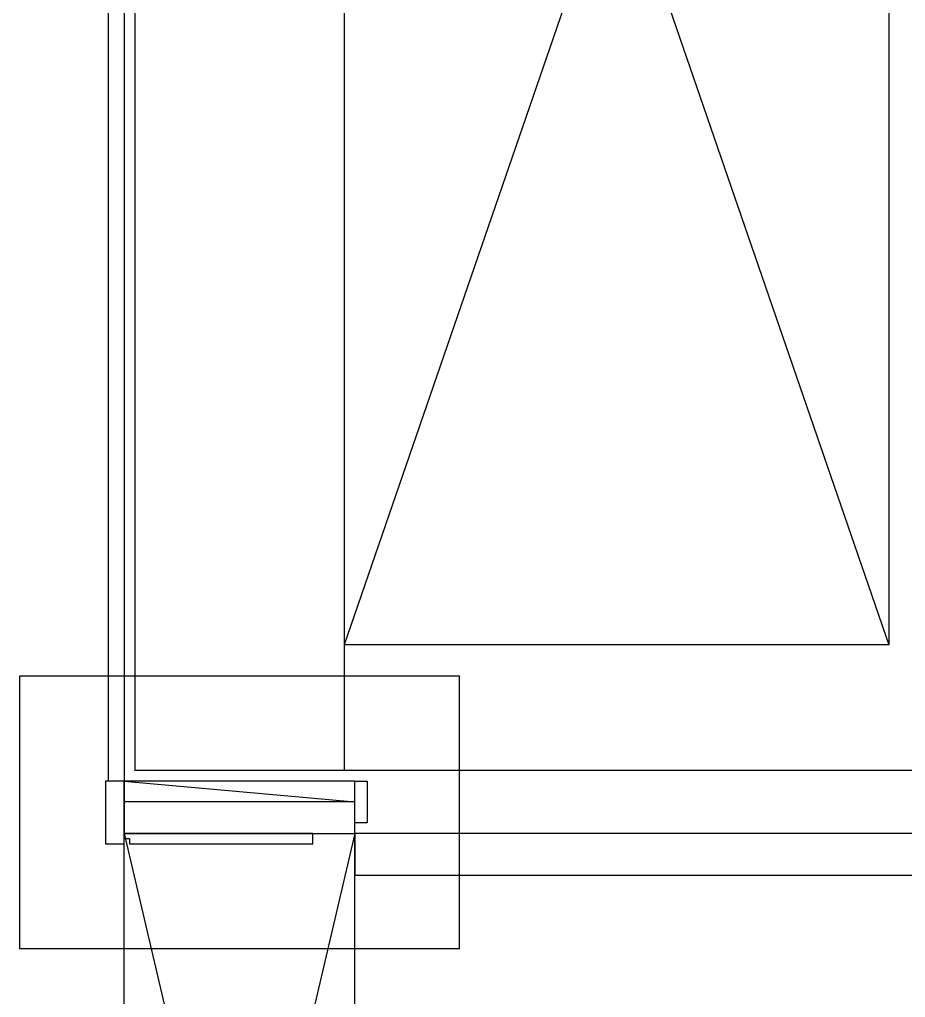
# Model space of a CAD drawing. Header units: millimetres. Extents: x -33000 to 294000, y 0 to 42408.
# Drawn here: x 55716 to 56562, y 13028 to 13962 of the extents above; entities that cross this region are included whole.
import ezdxf

# ---------------------------------------------------------------- set-up
doc = ezdxf.new("R2010")
doc.units = ezdxf.units.MM
doc.header["$LTSCALE"] = 50
doc.linetypes.add('DASHDOTX2', pattern=[2, 1, -0.5, 0, -0.5])
doc.layers.add('arch', color=8, linetype='Continuous')

msp = doc.modelspace()

# ---------------------------------------------------------------- linework, layer by layer
at = {"layer": 'arch'}
for p, q in [((55826.21, 15794.6), (55826.21, 13244.6)), ((56026.21, 15794.6), (56026.21, 13244.6)), ((55801.21, 13234.6), (55801.21, 15784.59)), ((55816.21, 15784.59), (55816.21, 13234.6)), ((56546.24, 14874.6), (56026.21, 13364.6)), ((56026.21, 14874.6), (56546.24, 13364.6)), ((56546.24, 14874.6), (56546.24, 13364.6)), ((56546.24, 13364.6), (56026.21, 13364.6)), ((56136.21, 13334.6), (55716.21, 13334.6)), ((55716.21, 13334.6), (55716.21, 13074.6)), ((56136.21, 13074.6), (56136.21, 13334.6)), ((56026.21, 13244.6), (55826.21, 13244.6)), ((58526.21, 13244.6), (56026.21, 13244.6)), ((55816.21, 13234.6), (55801.21, 13234.6)), ((55816.21, 13234.6), (55816.21, 13214.6)), ((56036.21, 13234.6), (55816.21, 13234.6)), ((55816.21, 13234.6), (56036.21, 13214.6)), ((56036.21, 13214.6), (56036.21, 13234.6)), ((56036.21, 13194.6), (56036.21, 13234.6)), ((56036.21, 13234.6), (56048.21, 13234.6)), ((56048.21, 13234.6), (56048.21, 13194.6)), ((56036.21, 13214.6), (55816.21, 13214.6)), ((55816.21, 13214.6), (55816.21, 13184.6)), ((56036.21, 13184.6), (56036.21, 13214.6)), ((56048.21, 13194.6), (56036.21, 13194.6)), ((55816.21, 13184.6), (56036.21, 13184.6)), ((55816.21, 13184.6), (55816.21, 13179.6)), ((55996.21, 13184.6), (55816.21, 13184.6)), ((55816.21, 12244.6), (55816.21, 13184.6)), ((55816.21, 13184.6), (56036.21, 12244.6)), ((56036.21, 13184.6), (55816.21, 12244.6)), ((55816.21, 13179.6), (55821.21, 13179.6)), ((55821.21, 13179.6), (55821.21, 13174.6)), ((55996.21, 13174.6), (55996.21, 13184.6)), ((56036.21, 12244.6), (56036.21, 13184.6)), ((55821.21, 13174.6), (55996.21, 13174.6)), ((55716.21, 13074.6), (56136.21, 13074.6))]:
    msp.add_line(p, q, dxfattribs=at)
at = {"layer": 'arch', "linetype": 'Continuous', "ltscale": 4}
for p, q in [((55816.21, 13234.6), (55798.21, 13234.6)), ((55798.21, 13234.6), (55798.21, 13174.6)), ((55816.21, 13174.6), (55816.21, 13234.6)), ((56976.21, 13184.6), (56036.21, 13184.6)), ((56036.21, 13184.6), (56036.21, 13144.6)), ((55798.21, 13174.6), (55816.21, 13174.6)), ((56036.21, 13144.6), (56976.21, 13144.6))]:
    msp.add_line(p, q, dxfattribs=at)
at = {"layer": 'arch', "linetype": 'DASHDOTX2', "ltscale": 5}
msp.add_arc((56036.21, 13184.6), 940, 270, 360, dxfattribs=at)

doc.saveas('drawing.dxf')
